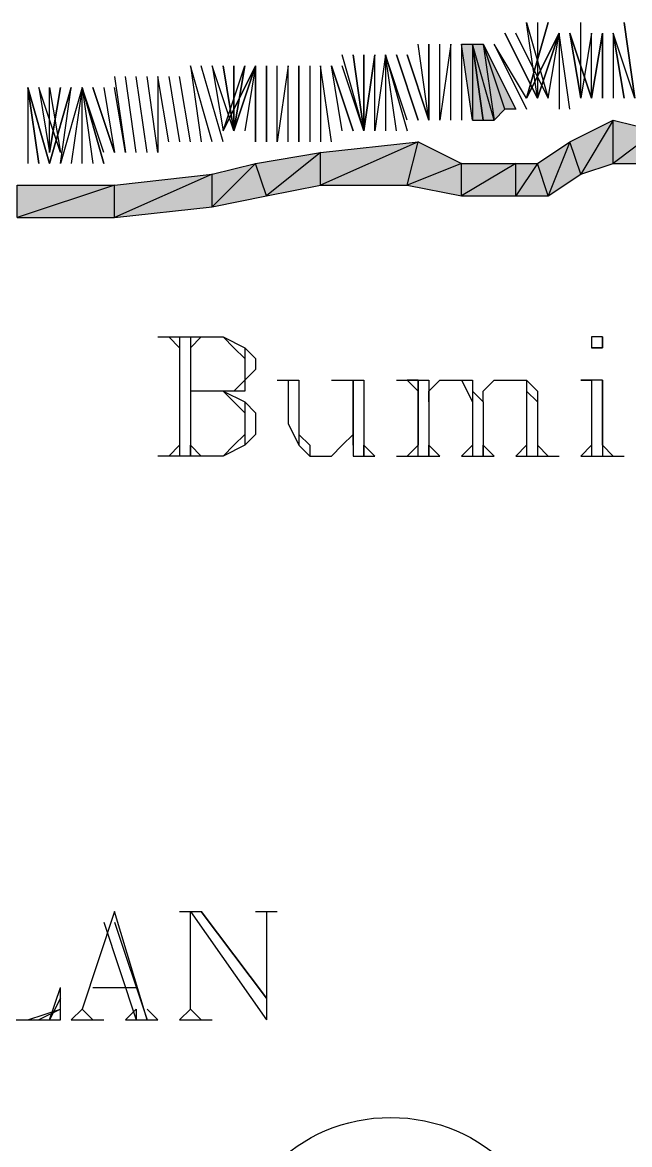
# Model space of a CAD drawing. Header units: millimetres. Extents: x 658 to 813, y 806 to 883.
# Drawn here: x 786.8685 to 787.0387, y 864.9454 to 865.2601 of the extents above; entities that cross this region are included whole.
import ezdxf

# ---------------------------------------------------------------- set-up
doc = ezdxf.new("R2010")
doc.units = ezdxf.units.MM
doc.header["$LTSCALE"] = 0.1
doc.linetypes.add('atContinuous2', pattern=[0])
for name, color, linetype in [('KLEKTOR2', 7, 'Continuous'), ('LINK NAS BARU', 7, 'Continuous'), ('pantai1', 7, 'Continuous'), ('TEXT', 8, 'Continuous'), ('zat_Mask_solid', 7, 'Continuous')]:
    doc.layers.add(name, color=color, linetype=linetype)

msp = doc.modelspace()

# ---------------------------------------------------------------- hatches: boundary and pattern name
at = {"layer": 'KLEKTOR2'}
h = msp.add_hatch(color=7, dxfattribs=at)
h.paths.add_polyline_path([(787.03414, 865.22055), (787.03414, 865.23271), (787.02502, 865.21751)], flags=17)
h.paths.add_polyline_path([(787.03414, 865.23271), (787.02502, 865.21751), (787.02198, 865.22663)])
h = msp.add_hatch(color=7, dxfattribs=at)
h.paths.add_polyline_path([(787.04326, 865.22055), (787.0463, 865.22967), (787.03414, 865.22055)], flags=17)
h.paths.add_polyline_path([(787.0463, 865.22967), (787.03414, 865.22055), (787.03414, 865.23271)])
h = msp.add_hatch(color=7, dxfattribs=at)
h.paths.add_polyline_path([(786.97638, 865.21447), (786.97942, 865.22663), (786.95206, 865.21447)], flags=17)
h.paths.add_polyline_path([(786.97942, 865.22663), (786.95206, 865.21447), (786.95206, 865.22359)], flags=17)
h = msp.add_hatch(color=7, dxfattribs=at)
h.paths.add_polyline_path([(786.95206, 865.21447), (786.95206, 865.22359), (786.93686, 865.21143)], flags=17)
h.paths.add_polyline_path([(786.95206, 865.22359), (786.93686, 865.21143), (786.93382, 865.22055)])
h = msp.add_hatch(color=7, dxfattribs=at)
h.paths.add_polyline_path([(786.93686, 865.21143), (786.93382, 865.22055), (786.92166, 865.20839)])
h.paths.add_polyline_path([(786.93382, 865.22055), (786.92166, 865.20839), (786.92166, 865.21751)], flags=17)
h = msp.add_hatch(color=7, dxfattribs=at)
h.paths.add_polyline_path([(787.00678, 865.21143), (787.00678, 865.22055), (786.99158, 865.21143)], flags=17)
h.paths.add_polyline_path([(787.00678, 865.22055), (786.99158, 865.21143), (786.99158, 865.22055)], flags=17)
h = msp.add_hatch(color=7, dxfattribs=at)
h.paths.add_polyline_path([(787.0159, 865.21143), (787.01286, 865.22055), (787.00678, 865.21143)])
h.paths.add_polyline_path([(787.01286, 865.22055), (787.00678, 865.21143), (787.00678, 865.22055)], flags=17)
h = msp.add_hatch(color=7, dxfattribs=at)
h.paths.add_polyline_path([(786.92166, 865.20839), (786.92166, 865.21751), (786.8943, 865.20535)], flags=17)
h.paths.add_polyline_path([(786.92166, 865.21751), (786.8943, 865.20535), (786.8943, 865.21447)], flags=17)
h = msp.add_hatch(color=7, dxfattribs=at)
h.paths.add_polyline_path([(786.8943, 865.20535), (786.8943, 865.21447), (786.86694, 865.20535)], flags=17)
h.paths.add_polyline_path([(786.8943, 865.21447), (786.86694, 865.20535), (786.86694, 865.21447)], flags=17)
at = {"layer": 'pantai1'}
h = msp.add_hatch(color=7, dxfattribs=at)
h.paths.add_polyline_path([(786.99766, 865.23271), (786.99462, 865.25399), (786.99462, 865.23271)])
h.paths.add_polyline_path([(786.99462, 865.25399), (786.99462, 865.23271), (786.99158, 865.25399)])
h = msp.add_hatch(color=7, dxfattribs=at)
h.paths.add_polyline_path([(786.99766, 865.25399), (787.0007, 865.23271), (786.99462, 865.25399)], flags=17)
h.paths.add_polyline_path([(787.0007, 865.23271), (786.99462, 865.25399), (786.99766, 865.23271)], flags=17)
for points in [[(787.00678, 865.23575), (787.00374, 865.23575), (786.99766, 865.25399)], [(787.00374, 865.23575), (786.99766, 865.25399), (787.0007, 865.23271)]]:
    msp.add_hatch(color=7, dxfattribs=at).paths.add_polyline_path(points)
at = {"layer": 'zat_Mask_solid'}
for points in [[(786.99158, 865.22055), (786.97638, 865.21447), (786.97942, 865.22663)], [(787.02198, 865.22663), (787.0159, 865.21143), (787.01286, 865.22055)], [(787.02502, 865.21751), (787.02198, 865.22663), (787.0159, 865.21143)], [(786.99158, 865.21143), (786.99158, 865.22055), (786.97638, 865.21447)]]:
    msp.add_hatch(color=7, dxfattribs=at).paths.add_polyline_path(points)

# ---------------------------------------------------------------- linework, layer by layer
at = {"layer": 'KLEKTOR2', "color": 7}
for points in [[(787.03414, 865.23271), (787.02502, 865.21751), (787.02198, 865.22663), (787.03414, 865.23271)], [(787.03414, 865.22055), (787.03414, 865.23271), (787.02502, 865.21751), (787.03414, 865.22055)], [(787.0463, 865.22967), (787.03414, 865.22055), (787.03414, 865.23271), (787.0463, 865.22967)], [(787.04326, 865.22055), (787.0463, 865.22967), (787.03414, 865.22055), (787.04326, 865.22055)], [(786.97638, 865.21447), (786.97942, 865.22663), (786.95206, 865.21447), (786.97638, 865.21447)], [(786.97942, 865.22663), (786.95206, 865.21447), (786.95206, 865.22359), (786.97942, 865.22663)], [(786.99158, 865.22055), (786.97638, 865.21447), (786.97942, 865.22663), (786.99158, 865.22055)], [(787.02198, 865.22663), (787.0159, 865.21143), (787.01286, 865.22055), (787.02198, 865.22663)], [(787.02502, 865.21751), (787.02198, 865.22663), (787.0159, 865.21143), (787.02502, 865.21751)], [(786.95206, 865.22359), (786.93686, 865.21143), (786.93382, 865.22055), (786.95206, 865.22359)], [(786.95206, 865.21447), (786.95206, 865.22359), (786.93686, 865.21143), (786.95206, 865.21447)], [(786.93686, 865.21143), (786.93382, 865.22055), (786.92166, 865.20839), (786.93686, 865.21143)], [(786.93382, 865.22055), (786.92166, 865.20839), (786.92166, 865.21751), (786.93382, 865.22055)], [(786.99158, 865.21143), (786.99158, 865.22055), (786.97638, 865.21447), (786.99158, 865.21143)], [(787.00678, 865.21143), (787.00678, 865.22055), (786.99158, 865.21143), (787.00678, 865.21143)], [(787.00678, 865.22055), (786.99158, 865.21143), (786.99158, 865.22055), (787.00678, 865.22055)], [(787.0159, 865.21143), (787.01286, 865.22055), (787.00678, 865.21143), (787.0159, 865.21143)], [(787.01286, 865.22055), (787.00678, 865.21143), (787.00678, 865.22055), (787.01286, 865.22055)], [(786.92166, 865.20839), (786.92166, 865.21751), (786.8943, 865.20535), (786.92166, 865.20839)], [(786.92166, 865.21751), (786.8943, 865.20535), (786.8943, 865.21447), (786.92166, 865.21751)], [(786.8943, 865.20535), (786.8943, 865.21447), (786.86694, 865.20535), (786.8943, 865.20535)], [(786.8943, 865.21447), (786.86694, 865.20535), (786.86694, 865.21447), (786.8943, 865.21447)]]:
    msp.add_lwpolyline(points, dxfattribs=at)
at = {"layer": 'LINK NAS BARU', "color": 7, "linetype": 'atContinuous2'}
msp.add_circle((786.97174, 864.90612), 0.0469, dxfattribs=at)
at = {"layer": 'pantai1', "color": 7, "linetype": 'atContinuous2'}
for p, q in [((786.99462, 865.23271), (786.99158, 865.25399)), ((786.99158, 865.25399), (786.99462, 865.25399)), ((786.99766, 865.23271), (786.99462, 865.25399)), ((786.99462, 865.25399), (786.99462, 865.23271)), ((786.99462, 865.25399), (786.99462, 865.23271)), ((786.99462, 865.23271), (786.99766, 865.23271))]:
    msp.add_line(p, q, dxfattribs=at)
at = {"layer": 'pantai1', "color": 7}
for points in [[(787.01286, 865.26007), (787.01286, 865.23879), (787.00982, 865.26007), (787.0159, 865.23879), (787.00678, 865.25703)], [(787.00982, 865.23879), (787.0159, 865.26007), (787.00982, 865.23879)], [(787.02806, 865.23879), (787.02806, 865.25703), (787.02502, 865.23879), (787.02502, 865.26007)], [(787.03718, 865.26007), (787.04022, 865.23879), (787.03718, 865.26007)], [(787.00374, 865.25703), (787.01286, 865.23879), (787.00374, 865.25703)], [(787.0159, 865.23879), (787.01894, 865.25703), (787.01286, 865.23879), (787.01894, 865.25703), (787.00982, 865.23879), (787.01894, 865.25703)], [(787.02198, 865.23575), (787.01894, 865.25703), (787.01894, 865.23575)], [(787.02198, 865.25703), (787.02806, 865.23879), (787.02198, 865.25703), (787.02806, 865.23879), (787.02198, 865.25703), (787.02502, 865.23879), (787.02198, 865.25703)], [(787.0311, 865.25703), (787.0311, 865.23879), (787.0311, 865.25703), (787.02806, 865.23879), (787.0311, 865.25703)], [(787.04022, 865.23879), (787.03414, 865.25703), (787.03718, 865.23879), (787.03414, 865.25703), (787.03414, 865.23879)], [(786.98246, 865.23271), (786.98246, 865.25399), (786.98246, 865.23271), (786.97942, 865.25399)], [(786.98854, 865.23271), (786.98854, 865.25399), (786.9855, 865.23271), (786.9855, 865.25399)], [(786.99158, 865.25399), (786.99158, 865.23271)], [(786.99766, 865.25399), (787.0007, 865.23271), (786.99462, 865.25399), (786.99766, 865.25399)], [(787.0007, 865.23271), (786.99462, 865.25399), (786.99766, 865.23271), (787.0007, 865.23271)], [(787.00678, 865.23575), (787.00374, 865.23575), (786.99766, 865.25399), (787.00678, 865.23575)], [(787.00374, 865.23575), (786.99766, 865.25399), (787.0007, 865.23271), (787.00374, 865.23575)], [(787.00982, 865.23879), (787.0007, 865.25399), (787.00982, 865.23575)], [(786.96422, 865.22967), (786.96422, 865.25095), (786.96422, 865.22967), (786.96118, 865.25095), (786.96422, 865.22967), (786.95814, 865.25095)], [(786.9703, 865.25095), (786.96726, 865.22967), (786.96726, 865.25095), (786.96422, 865.22967), (786.96726, 865.25095)], [(786.97638, 865.23271), (786.9703, 865.25095), (786.97638, 865.22967)], [(786.97334, 865.22967), (786.9703, 865.25095), (786.9703, 865.22967)], [(786.97334, 865.25095), (786.97942, 865.23271), (786.97334, 865.25095), (786.97942, 865.23271)], [(786.97638, 865.25095), (786.98246, 865.23271), (786.97638, 865.25095)], [(786.92166, 865.22663), (786.91558, 865.24791), (786.91862, 865.22663)], [(786.9247, 865.22663), (786.91862, 865.24791)], [(786.92774, 865.22967), (786.92166, 865.24791), (786.9247, 865.22967)], [(786.93382, 865.24791), (786.92774, 865.22967), (786.93382, 865.24791), (786.9247, 865.22967), (786.93382, 865.24791)], [(786.9247, 865.22967), (786.93078, 865.24791), (786.92774, 865.22967), (786.93078, 865.24791)], [(786.9247, 865.24791), (786.92774, 865.22967), (786.9247, 865.24791)], [(786.92774, 865.24791), (786.92774, 865.22967), (786.92774, 865.24791)], [(786.93382, 865.24791), (786.93382, 865.22663), (786.93382, 865.24791), (786.93382, 865.22663), (786.93382, 865.24791), (786.93078, 865.22967)], [(786.93686, 865.22663), (786.93686, 865.24791), (786.93686, 865.22663), (786.93686, 865.24791)], [(786.94294, 865.22663), (786.94294, 865.24791), (786.9399, 865.22663), (786.9399, 865.24791)], [(786.94598, 865.24791), (786.94598, 865.22663), (786.94598, 865.24791)], [(786.94902, 865.24791), (786.94902, 865.22663)], [(786.9551, 865.22663), (786.95206, 865.24791), (786.95206, 865.22663)], [(786.96118, 865.22967), (786.9551, 865.24791), (786.96118, 865.22967)], [(786.95814, 865.22967), (786.9551, 865.24791)], [(786.96422, 865.22967), (786.95814, 865.24791)], [(786.8943, 865.24487), (786.89734, 865.22359), (786.8943, 865.24183)], [(786.90038, 865.22359), (786.89734, 865.24487)], [(786.90342, 865.22359), (786.90038, 865.24487)], [(786.9095, 865.22663), (786.90646, 865.24487), (786.90646, 865.22359), (786.90342, 865.24487)], [(786.9095, 865.24487), (786.91254, 865.22663)], [(786.91558, 865.22663), (786.91254, 865.24487)], [(786.87606, 865.22055), (786.86998, 865.24183), (786.87606, 865.22055)], [(786.87302, 865.22055), (786.86998, 865.24183), (786.87302, 865.22055)], [(786.86998, 865.24183), (786.86998, 865.22055)], [(786.87606, 865.22359), (786.87606, 865.24183), (786.8791, 865.22359), (786.87302, 865.24183), (786.87606, 865.22359)], [(786.88518, 865.24183), (786.8791, 865.22055), (786.88214, 865.24183), (786.87606, 865.22055), (786.88214, 865.24183)], [(786.87606, 865.22359), (786.8791, 865.24183), (786.87606, 865.22359), (786.8791, 865.24183)], [(786.88518, 865.22055), (786.88518, 865.24183), (786.88214, 865.22055)], [(786.89126, 865.22359), (786.88518, 865.24183), (786.89126, 865.22055), (786.88518, 865.24183), (786.88822, 865.22055)], [(786.89126, 865.24183), (786.8943, 865.22359), (786.88822, 865.24183), (786.8943, 865.22359)]]:
    msp.add_lwpolyline(points, dxfattribs=at)
at = {"layer": 'TEXT', "color": 7}
for points in [[(786.90646, 865.17191), (786.9247, 865.17191), (786.93078, 865.16887), (786.93382, 865.16583), (786.93382, 865.16278), (786.93078, 865.15974), (786.93078, 865.1567), (786.9247, 865.1567)], [(786.9095, 865.17191), (786.91254, 865.16887), (786.9095, 865.17191)], [(786.91254, 865.17191), (786.91254, 865.13846)], [(786.91558, 865.17191), (786.91558, 865.13846)], [(786.9247, 865.17191), (786.92774, 865.16887), (786.93078, 865.16583), (786.93078, 865.15974), (786.92774, 865.1567), (786.9247, 865.1567), (786.91558, 865.1567)], [(786.91558, 865.17191), (786.91558, 865.16887), (786.91862, 865.17191)], [(787.02806, 865.17191), (787.02806, 865.16887), (787.0311, 865.16887), (787.0311, 865.17191), (787.02806, 865.17191)], [(787.0311, 865.17191), (787.0311, 865.16887), (787.02806, 865.16887)], [(786.91254, 865.16887), (786.91254, 865.1415)], [(786.93078, 865.16887), (786.93078, 865.16583), (786.93078, 865.16278), (786.93078, 865.15974)], [(786.9399, 865.15974), (786.94598, 865.15974), (786.94598, 865.14454), (786.94902, 865.1415), (786.94902, 865.13846)], [(786.94294, 865.15974), (786.94294, 865.14758), (786.94598, 865.1415), (786.94902, 865.13846), (786.9551, 865.13846), (786.95814, 865.1415), (786.96118, 865.14454)], [(786.94294, 865.15974), (786.94294, 865.1567)], [(786.94598, 865.15974), (786.94598, 865.14454), (786.94598, 865.1415)], [(786.9551, 865.15974), (786.96422, 865.15974), (786.96422, 865.13846)], [(786.96118, 865.1415), (786.96118, 865.15974), (786.96118, 865.13846), (786.96726, 865.13846)], [(786.97334, 865.15974), (786.98246, 865.15974), (786.98246, 865.13846)], [(786.97942, 865.15974), (786.97638, 865.15974), (786.97942, 865.1567)], [(786.97942, 865.13846), (786.97942, 865.15974), (786.97942, 865.1415)], [(786.98246, 865.15366), (786.98246, 865.1567), (786.9855, 865.15974), (786.98854, 865.15974), (786.99158, 865.15974), (786.99462, 865.15974), (786.99462, 865.1567), (786.99766, 865.15366), (786.99766, 865.13846)], [(786.99158, 865.15974), (786.99462, 865.15366), (786.99462, 865.13846)], [(786.99766, 865.15366), (786.99766, 865.1567), (787.0007, 865.15974), (787.00374, 865.15974), (787.00678, 865.15974), (787.00982, 865.15974), (787.01286, 865.1567), (787.01286, 865.15366), (787.01286, 865.13846)], [(787.00678, 865.15974), (787.00982, 865.15974), (787.00982, 865.15366), (787.00982, 865.13846)], [(787.0311, 865.1415), (787.0311, 865.15974), (787.02502, 865.15974)], [(787.02502, 865.15974), (787.02806, 865.15974), (787.02806, 865.1567)], [(787.02806, 865.15974), (787.02806, 865.13846)], [(787.0311, 865.15974), (787.0311, 865.13846)], [(786.9247, 865.1567), (786.93078, 865.15366), (786.93382, 865.15062), (786.93382, 865.14454), (786.93078, 865.1415), (786.9247, 865.13846), (786.90646, 865.13846)], [(786.9247, 865.1567), (786.92774, 865.15366), (786.93078, 865.15062), (786.93078, 865.14454), (786.92774, 865.1415), (786.9247, 865.13846)], [(786.99462, 865.1567), (786.99462, 865.15366), (786.99462, 865.1415)], [(787.00982, 865.1567), (787.01286, 865.15366), (787.01286, 865.1415)], [(786.93078, 865.15366), (786.93078, 865.15062), (786.93078, 865.14454), (786.93078, 865.1415)], [(786.91254, 865.1415), (786.9095, 865.13846), (786.91254, 865.1415)], [(786.91558, 865.13846), (786.91558, 865.1415), (786.91862, 865.13846)], [(786.96422, 865.13846), (786.96422, 865.1415), (786.96726, 865.13846)], [(786.97942, 865.1415), (786.97638, 865.13846), (786.97942, 865.1415)], [(786.98246, 865.13846), (786.98246, 865.1415), (786.9855, 865.13846)], [(786.99462, 865.1415), (786.99158, 865.13846), (786.99462, 865.1415)], [(786.99766, 865.13846), (786.99766, 865.1415), (787.0007, 865.13846)], [(787.00678, 865.13846), (787.00982, 865.1415), (787.00982, 865.13846)], [(787.01286, 865.1415), (787.0159, 865.13846), (787.01286, 865.1415)], [(787.02502, 865.13846), (787.02806, 865.1415), (787.02806, 865.13846)], [(787.0311, 865.1415), (787.03414, 865.13846), (787.0311, 865.1415)], [(786.97334, 865.13846), (786.9855, 865.13846)], [(786.99158, 865.13846), (787.0007, 865.13846)], [(787.00678, 865.13846), (787.01894, 865.13846)], [(787.02502, 865.13846), (787.03718, 865.13846)], [(786.8943, 865.01078), (786.88518, 864.98342)], [(786.8943, 865.00774), (786.90342, 864.98038), (786.8943, 865.01078)], [(786.91254, 865.01078), (786.91862, 865.01078)], [(786.91254, 865.01078), (786.91558, 865.01078)], [(786.91558, 864.98342), (786.91558, 865.01078), (786.93686, 864.98038)], [(786.91862, 865.01078), (786.93686, 864.98646), (786.91862, 865.01078)], [(786.93382, 865.01078), (786.9399, 865.01078)], [(786.93382, 865.01078), (786.93686, 865.01078), (786.9399, 865.01078)], [(786.93686, 865.01078), (786.93686, 864.98038)], [(786.89126, 865.00774), (786.90038, 864.98038)], [(786.85478, 864.98038), (786.8791, 864.98038), (786.8791, 864.9895)], [(786.8791, 864.98646), (786.87606, 864.98038), (786.8791, 864.9895)], [(786.88822, 864.9895), (786.90038, 864.9895)], [(786.86998, 864.98038), (786.8791, 864.98342), (786.87302, 864.98038)], [(786.88214, 864.98038), (786.88518, 864.98342), (786.88822, 864.98038)], [(786.89734, 864.98038), (786.90038, 864.98342), (786.90038, 864.98038)], [(786.90342, 864.98342), (786.90646, 864.98038)], [(786.91254, 864.98038), (786.91558, 864.98342), (786.91862, 864.98038)], [(786.88214, 864.98038), (786.89126, 864.98038)], [(786.89734, 864.98038), (786.90646, 864.98038)], [(786.91254, 864.98038), (786.92166, 864.98038)]]:
    msp.add_lwpolyline(points, dxfattribs=at)

doc.saveas('drawing.dxf')
